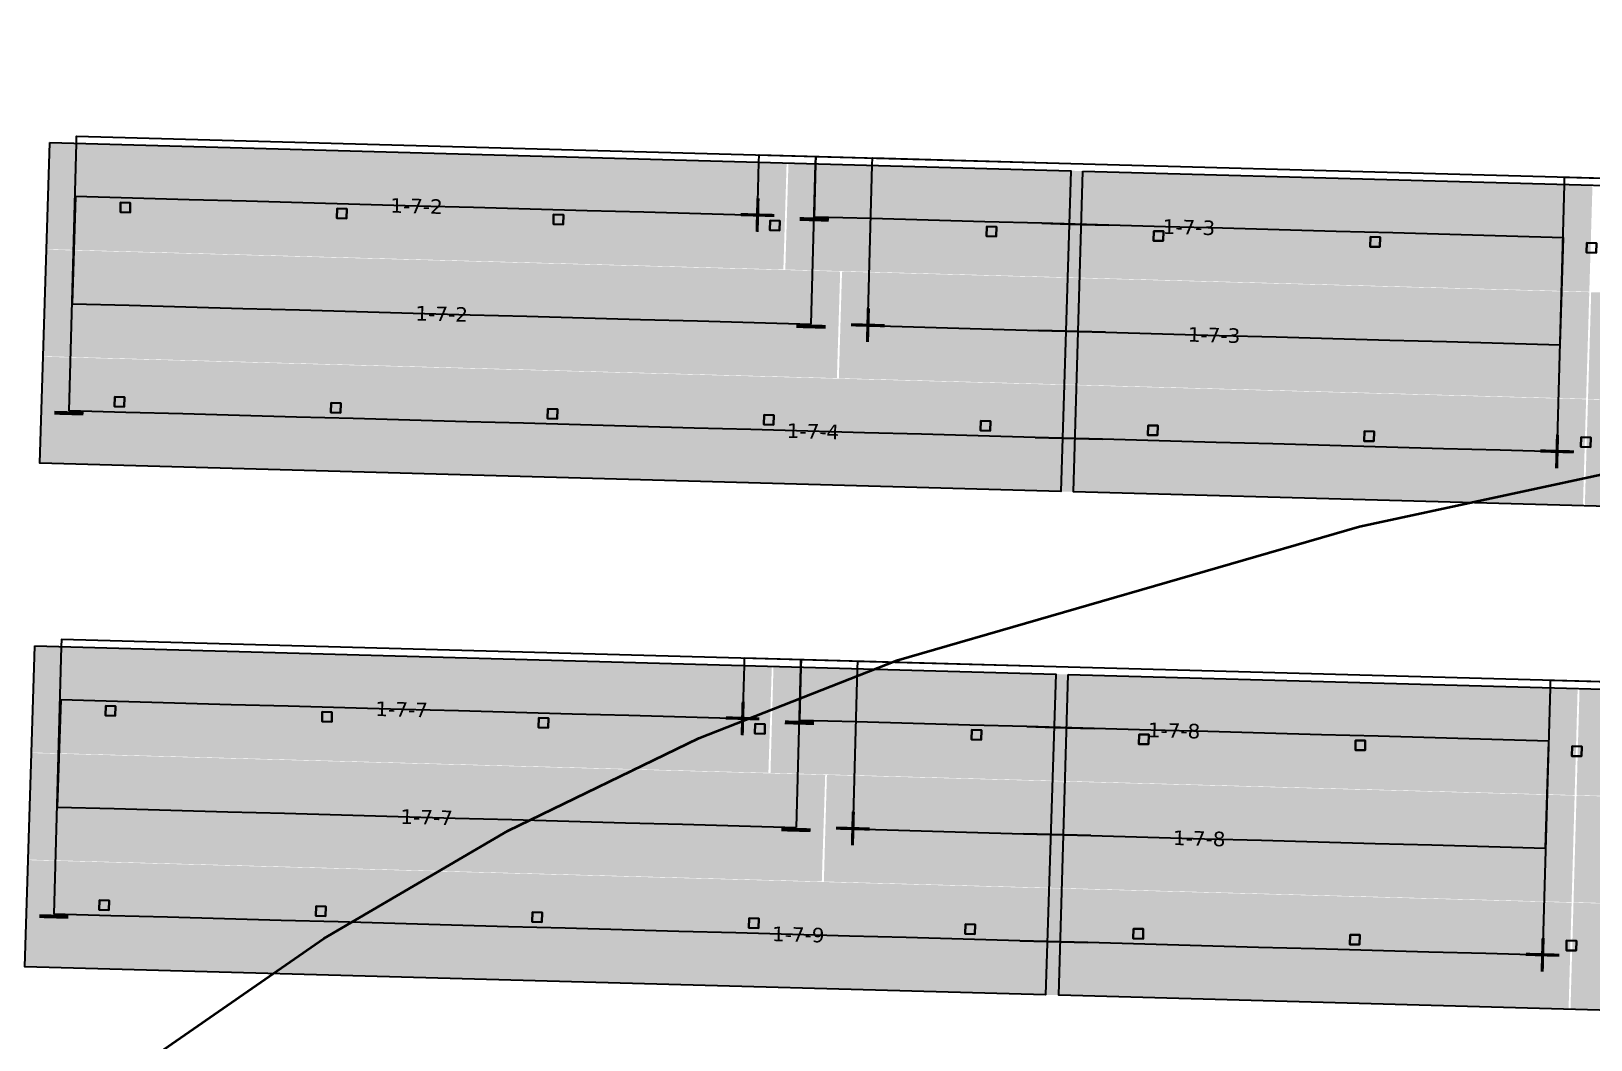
# Model space of a CAD drawing. Header units: metres. Extents: x 1477905 to 1478744, y 4202276 to 4202610.
# Drawn here: x 1478140.75 to 1478172.93, y 4202336.01 to 4202356.82 of the extents above; entities that cross this region are included whole.
import ezdxf

# ---------------------------------------------------------------- set-up
doc = ezdxf.new("R2010")
doc.units = ezdxf.units.M
doc.layers.add('Nouveau Terrain - CN - Courbes', color=22, linetype='Continuous', lineweight=0)
for name, color, linetype in [('PVcase DC Extensions', 170, 'Continuous'), ('PVcase Device Coloring', 7, 'Continuous'), ('PVcase Polarity Symbols', 7, 'Continuous'), ('PVcase Poles', 7, 'Continuous'), ('PVcase PV Modules (full frames)', 142, 'Continuous'), ('PVcase PV Modules (optimised)', 142, 'Continuous'), ('PVcase String Cables', 150, 'Continuous'), ('PVcase Stringing Numbers', 7, 'Continuous'), ('PVcase Strings', 92, 'Continuous')]:
    doc.layers.add(name, color=color, linetype=linetype)
doc.styles.get("Standard").update_dxf_attribs({"font": 'verdana.ttf'})
doc.styles.add('UBS-Style de texte', font='verdana.ttf')

# ---------------------------------------------------------------- blocks, each defined once
blk = doc.blocks.new('3P18@15DEG F FX ID1 PVBlock')
at = {"layer": 'PVcase PV Modules (optimised)', "color": 0}
blk.add_polyline3d([(0, 0, 1.773945735132677), (21.06698842950539, -0.5810537936249766, 1.773945735132684), (20.88445742833417, -7.198992669318528, 7.019385073192552e-15), (-0.1825310011712116, -6.617938875693552, 0)], close=True, dxfattribs=at)

msp = doc.modelspace()

# ---------------------------------------------------------------- hatches: boundary and pattern name
at = {"layer": 'PVcase Device Coloring', "true_color": 0xb3ff80, "transparency": 33554582}
for points in [[(1478141.134636107, 4202354.523871701), (1478141.067259366, 4202352.324514221), (1478156.270491744, 4202351.905190126), (1478156.337868485, 4202354.104547606)], [(1478156.375845016, 4202354.103500166), (1478156.310443613, 4202351.904088204), (1478172.89842386, 4202351.446571038), (1478172.963825262, 4202353.645983)], [(1478141.066963595, 4202352.314859447), (1478140.999586853, 4202350.115501967), (1478157.375297311, 4202349.663839465), (1478157.442674052, 4202351.863196945)], [(1478157.480650582, 4202351.862149506), (1478157.41524918, 4202349.662737544), (1478172.832735357, 4202349.237504062), (1478172.898136759, 4202351.436916024)], [(1478172.937120675, 4202351.435840799), (1478172.871719273, 4202349.236428837), (1478183.385381536, 4202348.946448931), (1478183.450782938, 4202351.145860893)], [(1478140.998284966, 4202350.105874942), (1478140.932883563, 4202347.90646298), (1478172.767046854, 4202347.028437086), (1478172.832448256, 4202349.227849049)], [(1478172.871432172, 4202349.226773824), (1478172.80603077, 4202347.027361861), (1478183.319693033, 4202346.737381955), (1478183.385094435, 4202348.936793917)], [(1478140.830185193, 4202344.139617213), (1478140.759686734, 4202341.940345834), (1478155.961788755, 4202341.521052916), (1478156.032287215, 4202343.720324295)], [(1478156.067029706, 4202343.719366054), (1478156.004851734, 4202341.519865184), (1478172.59593567, 4202341.062262414), (1478172.658113642, 4202343.261763284)], [(1478172.697098688, 4202343.260688027), (1478172.634920717, 4202341.061187157), (1478183.148887751, 4202340.771198845), (1478183.211065723, 4202342.970699715)], [(1478140.759377259, 4202341.930691437), (1478140.688878799, 4202339.731420058), (1478157.063371726, 4202339.279791137), (1478157.133870185, 4202341.479062516)], [(1478157.168612676, 4202341.478104276), (1478157.106434704, 4202339.278603406), (1478172.533484749, 4202338.853106142), (1478172.595662721, 4202341.052607012)], [(1478172.634647767, 4202341.051531755), (1478172.572469795, 4202338.852030885), (1478183.08643683, 4202338.562042573), (1478183.148614802, 4202340.761543443)], [(1478140.684332066, 4202339.72188253), (1478140.622154094, 4202337.522381661), (1478172.471033827, 4202336.643949869), (1478172.533211799, 4202338.843450739)], [(1478172.572196845, 4202338.842375482), (1478172.510018873, 4202336.642874612), (1478183.023985908, 4202336.352886301), (1478183.08616388, 4202338.55238717)]]:
    msp.add_hatch(color=71, dxfattribs=at).paths.add_polyline_path(points, flags=0)

# ---------------------------------------------------------------- linework, layer by layer
at = {"layer": 'Nouveau Terrain - CN - Courbes', "linetype": 'Continuous', "lineweight": 35}
msp.add_polyline3d([(1478108.201662792, 4202310.286563788, 79), (1478129.648820191, 4202326.529082592, 79), (1478131.325178437, 4202327.386794096, 79), (1478146.788935921, 4202338.104896107, 79), (1478150.584058713, 4202340.325232695, 79), (1478154.523617674, 4202342.235574438, 79), (1478158.607612805, 4202343.835921335, 79), (1478168.154587835, 4202346.603702808, 79), (1478173.782166189, 4202347.811481615, 79), (1478177.965599721, 4202348.287399109, 79), (1478180.922794931, 4202349.103019699, 79), (1478183.651854246, 4202350.490134071, 79), (1478185.66780204, 4202352.018921008, 79), (1478189.245597964, 4202354.888711737, 79), (1478191.782635741, 4202356.570647975, 79), (1478193.89331294, 4202358.324786164, 79)], dxfattribs=at)
at = {"layer": 'PVcase DC Extensions'}
for points in [[(1478161.599822793, 4202352.858808442, 81.56969146570304), (1478162.166570509, 4202352.843176833, 81.56323550852225), (1478162.417462298, 4202352.836256925, 81.56055585338324), (1478162.984228461, 4202352.820624809, 81.55600027332987)], [(1478162.918539958, 4202350.611557833, 80.96384141199687), (1478162.351773795, 4202350.62718995, 80.96839699242463), (1478162.098897996, 4202350.63416458, 80.97109592137906), (1478161.532150281, 4202350.649796188, 80.97755187818537)], [(1478161.464477768, 4202348.440783933, 80.38541229041914), (1478162.031225484, 4202348.425152324, 80.37895633348516), (1478162.286085292, 4202348.418122973, 80.37623813096855), (1478162.852851455, 4202348.402490857, 80.37168255091332)], [(1478161.292286934, 4202342.47463904, 81.20976468178698), (1478161.858992512, 4202342.459008592, 81.20030547101148), (1478162.113057622, 4202342.452001161, 81.1954450964591), (1478162.679840214, 4202342.436368591, 81.19399062251756)], [(1478162.617389292, 4202340.227212319, 80.60181459575463), (1478162.0506067, 4202340.242844889, 80.60326906977944), (1478161.788184577, 4202340.250082818, 80.60820990929889), (1478161.221478999, 4202340.265713264, 80.6176691196564)], [(1478161.150671064, 4202338.056787489, 80.02557355756771), (1478161.717376643, 4202338.041157041, 80.01611434683511), (1478161.988155778, 4202338.033688615, 80.01109304260015), (1478162.554938371, 4202338.018056046, 80.00963856870074)]]:
    msp.add_polyline3d(points, dxfattribs=at)
at = {"layer": 'PVcase Poles'}
for points in [[(1478142.591520944, 4202353.087158117, 78.46242696304031), (1478142.597035096, 4202353.287082089, 78.46242696304031), (1478142.597035096, 4202353.287082089, 81.76045260686531), (1478142.591520944, 4202353.087158117, 81.70685929400894), (1478142.591520944, 4202353.087158117, 78.46242696304031), (1478142.791444915, 4202353.081643965, 78.46242696304031), (1478142.791444915, 4202353.081643965, 81.70458191286743), (1478142.591520944, 4202353.087158117, 81.70685929400894), (1478142.791444915, 4202353.081643965, 81.70458191286743), (1478142.796959067, 4202353.281567937, 81.7581752257238), (1478142.796959067, 4202353.281567937, 78.46242696304031), (1478142.791444915, 4202353.081643965, 78.46242696304031), (1478142.796959067, 4202353.281567937, 78.46242696304031), (1478142.597035096, 4202353.287082089, 78.46242696304031), (1478142.796959067, 4202353.281567937, 78.46242696304031), (1478142.796959067, 4202353.281567937, 81.7581752257238), (1478142.597035096, 4202353.287082089, 81.76045260686531)], [(1478147.058532482, 4202352.963952373, 78.42974828016388), (1478147.064046635, 4202353.163876344, 78.42974828016388), (1478147.064046635, 4202353.163876344, 81.70956782465494), (1478147.058532482, 4202352.963952373, 81.65597451179856), (1478147.058532482, 4202352.963952373, 78.42974828016388), (1478147.258456453, 4202352.95843822, 78.42974828016388), (1478147.258456453, 4202352.95843822, 81.65369713065706), (1478147.058532482, 4202352.963952373, 81.65597451179856), (1478147.258456453, 4202352.95843822, 81.65369713065706), (1478147.263970606, 4202353.158362192, 81.70729044351343), (1478147.263970606, 4202353.158362192, 78.42974828016388), (1478147.258456453, 4202352.95843822, 78.42974828016388), (1478147.263970606, 4202353.158362192, 78.42974828016388), (1478147.064046635, 4202353.163876344, 78.42974828016388), (1478147.263970606, 4202353.158362192, 78.42974828016388), (1478147.263970606, 4202353.158362192, 81.70729044351343), (1478147.064046635, 4202353.163876344, 81.70956782465494)], [(1478151.525544021, 4202352.840746627, 78.37384317964047), (1478151.531058173, 4202353.040670599, 78.37384317964047), (1478151.531058173, 4202353.040670599, 81.65868304219481), (1478151.525544021, 4202352.840746627, 81.60508972933843), (1478151.525544021, 4202352.840746627, 78.37384317964047), (1478151.725467992, 4202352.835232475, 78.37384317964047), (1478151.725467992, 4202352.835232475, 81.60281234819692), (1478151.525544021, 4202352.840746627, 81.60508972933843), (1478151.725467992, 4202352.835232475, 81.60281234819692), (1478151.730982144, 4202353.035156447, 81.6564056610533), (1478151.730982144, 4202353.035156447, 78.37384317964047), (1478151.725467992, 4202352.835232475, 78.37384317964047), (1478151.730982144, 4202353.035156447, 78.37384317964047), (1478151.531058173, 4202353.040670599, 78.37384317964047), (1478151.730982144, 4202353.035156447, 78.37384317964047), (1478151.730982144, 4202353.035156447, 81.6564056610533), (1478151.531058173, 4202353.040670599, 81.65868304219481)], [(1478155.992555559, 4202352.717540883, 78.32832742962896), (1478155.998069711, 4202352.917464855, 78.32832742962896), (1478155.998069711, 4202352.917464855, 81.6077982602342), (1478155.992555559, 4202352.717540883, 81.55420494737783), (1478155.992555559, 4202352.717540883, 78.32832742962896), (1478156.19247953, 4202352.712026731, 78.32832742962896), (1478156.19247953, 4202352.712026731, 81.55192756623632), (1478155.992555559, 4202352.717540883, 81.55420494737783), (1478156.19247953, 4202352.712026731, 81.55192756623632), (1478156.197993682, 4202352.911950703, 81.6055208790927), (1478156.197993682, 4202352.911950703, 78.32832742962896), (1478156.19247953, 4202352.712026731, 78.32832742962896), (1478156.197993682, 4202352.911950703, 78.32832742962896), (1478155.998069711, 4202352.917464855, 78.32832742962896), (1478156.197993682, 4202352.911950703, 78.32832742962896), (1478156.197993682, 4202352.911950703, 81.6055208790927), (1478155.998069711, 4202352.917464855, 81.6077982602342)], [(1478160.459567097, 4202352.594335138, 78.28884342340366), (1478160.46508125, 4202352.79425911, 78.28884342340366), (1478160.46508125, 4202352.79425911, 81.55691347777406), (1478160.459567097, 4202352.594335138, 81.50332016491768), (1478160.459567097, 4202352.594335138, 78.28884342340366), (1478160.659491068, 4202352.588820986, 78.28884342340366), (1478160.659491068, 4202352.588820986, 81.50104278377619), (1478160.459567097, 4202352.594335138, 81.50332016491768), (1478160.659491068, 4202352.588820986, 81.50104278377619), (1478160.665005221, 4202352.788744957, 81.55463609663256), (1478160.665005221, 4202352.788744957, 78.28884342340366), (1478160.659491068, 4202352.588820986, 78.28884342340366), (1478160.665005221, 4202352.788744957, 78.28884342340366), (1478160.46508125, 4202352.79425911, 78.28884342340366), (1478160.665005221, 4202352.788744957, 78.28884342340366), (1478160.665005221, 4202352.788744957, 81.55463609663256), (1478160.46508125, 4202352.79425911, 81.55691347777406)], [(1478163.908263345, 4202352.499215797, 78.25836032681201), (1478163.913777497, 4202352.699139768, 78.25836032681201), (1478163.913777497, 4202352.699139768, 81.52283429640566), (1478163.908263345, 4202352.499215797, 81.46924272791097), (1478163.908263345, 4202352.499215797, 78.25836032681201), (1478164.108187316, 4202352.493701644, 78.25836032681201), (1478164.108187316, 4202352.493701644, 81.46763576938399), (1478163.908263345, 4202352.499215797, 81.46924272791097), (1478164.108187316, 4202352.493701644, 81.46763576938399), (1478164.113701468, 4202352.693625616, 81.5212273378787), (1478164.113701468, 4202352.693625616, 78.25836032681201), (1478164.108187316, 4202352.493701644, 78.25836032681201), (1478164.113701468, 4202352.693625616, 78.25836032681201), (1478163.913777497, 4202352.699139768, 78.25836032681201), (1478164.113701468, 4202352.693625616, 78.25836032681201), (1478164.113701468, 4202352.693625616, 81.5212273378787), (1478163.913777497, 4202352.699139768, 81.52283429640566)], [(1478168.375420281, 4202352.376006042, 78.21267381215517), (1478168.380934434, 4202352.575930013, 78.21267381215517), (1478168.380934434, 4202352.575930013, 81.48692796772526), (1478168.375420281, 4202352.376006042, 81.43333639923057), (1478168.375420281, 4202352.376006042, 78.21267381215517), (1478168.575344252, 4202352.370491889, 78.21267381215517), (1478168.575344252, 4202352.370491889, 81.43172944070359), (1478168.375420281, 4202352.376006042, 81.43333639923057), (1478168.575344252, 4202352.370491889, 81.43172944070359), (1478168.580858404, 4202352.570415861, 81.4853210091983), (1478168.580858404, 4202352.570415861, 78.21267381215517), (1478168.575344252, 4202352.370491889, 78.21267381215517), (1478168.580858404, 4202352.570415861, 78.21267381215517), (1478168.380934434, 4202352.575930013, 78.21267381215517), (1478168.580858404, 4202352.570415861, 78.21267381215517), (1478168.580858404, 4202352.570415861, 81.4853210091983), (1478168.380934434, 4202352.575930013, 81.48692796772526)], [(1478172.842577217, 4202352.252796287, 78.15061161121805), (1478172.84809137, 4202352.452720258, 78.15061161121805), (1478172.84809137, 4202352.452720258, 81.45102163904487), (1478172.842577217, 4202352.252796287, 81.39743007055017), (1478172.842577217, 4202352.252796287, 78.15061161121805), (1478173.042501188, 4202352.247282134, 78.15061161121805), (1478173.042501188, 4202352.247282134, 81.3958231120232), (1478172.842577217, 4202352.252796287, 81.39743007055017), (1478173.042501188, 4202352.247282134, 81.3958231120232), (1478173.04801534, 4202352.447206106, 81.4494146805179), (1478173.04801534, 4202352.447206106, 78.15061161121805), (1478173.042501188, 4202352.247282134, 78.15061161121805), (1478173.04801534, 4202352.447206106, 78.15061161121805), (1478172.84809137, 4202352.452720258, 78.15061161121805), (1478173.04801534, 4202352.447206106, 78.15061161121805), (1478173.04801534, 4202352.447206106, 81.4494146805179), (1478172.84809137, 4202352.452720258, 81.45102163904487)], [(1478142.468702055, 4202349.078020271, 78.34944259176815), (1478142.474216208, 4202349.277944243, 78.34944259176815), (1478142.474216208, 4202349.277944243, 80.68577806581814), (1478142.468702055, 4202349.078020271, 80.63218475296176), (1478142.468702055, 4202349.078020271, 78.34944259176815), (1478142.668626026, 4202349.072506119, 78.34944259176815), (1478142.668626026, 4202349.072506119, 80.62990737182027), (1478142.468702055, 4202349.078020271, 80.63218475296176), (1478142.668626026, 4202349.072506119, 80.62990737182027), (1478142.674140178, 4202349.27243009, 80.68350068467663), (1478142.674140178, 4202349.27243009, 78.34944259176815), (1478142.668626026, 4202349.072506119, 78.34944259176815), (1478142.674140178, 4202349.27243009, 78.34944259176815), (1478142.474216208, 4202349.277944243, 78.34944259176815), (1478142.674140178, 4202349.27243009, 78.34944259176815), (1478142.674140178, 4202349.27243009, 80.68350068467663), (1478142.474216208, 4202349.277944243, 80.68577806581814)], [(1478146.935713593, 4202348.954814526, 78.31676390889325), (1478146.941227746, 4202349.154738498, 78.31676390889325), (1478146.941227746, 4202349.154738498, 80.6348932836087), (1478146.935713593, 4202348.954814526, 80.58129997075233), (1478146.935713593, 4202348.954814526, 78.31676390889325), (1478147.135637564, 4202348.949300374, 78.31676390889325), (1478147.135637564, 4202348.949300374, 80.57902258961082), (1478146.935713593, 4202348.954814526, 80.58129997075233), (1478147.135637564, 4202348.949300374, 80.57902258961082), (1478147.141151716, 4202349.149224346, 80.6326159024672), (1478147.141151716, 4202349.149224346, 78.31676390889325), (1478147.135637564, 4202348.949300374, 78.31676390889325), (1478147.141151716, 4202349.149224346, 78.31676390889325), (1478146.941227746, 4202349.154738498, 78.31676390889325), (1478147.141151716, 4202349.149224346, 78.31676390889325), (1478147.141151716, 4202349.149224346, 80.6326159024672), (1478146.941227746, 4202349.154738498, 80.6348932836087)], [(1478151.402725132, 4202348.831608781, 78.25011672356479), (1478151.408239284, 4202349.031532752, 78.25011672356479), (1478151.408239284, 4202349.031532752, 80.58400850114857), (1478151.402725132, 4202348.831608781, 80.5304151882922), (1478151.402725132, 4202348.831608781, 78.25011672356479), (1478151.602649102, 4202348.826094628, 78.25011672356479), (1478151.602649102, 4202348.826094628, 80.52813780715069), (1478151.402725132, 4202348.831608781, 80.5304151882922), (1478151.602649102, 4202348.826094628, 80.52813780715069), (1478151.608163255, 4202349.0260186, 80.58173112000706), (1478151.608163255, 4202349.0260186, 78.25011672356479), (1478151.602649102, 4202348.826094628, 78.25011672356479), (1478151.608163255, 4202349.0260186, 78.25011672356479), (1478151.408239284, 4202349.031532752, 78.25011672356479), (1478151.608163255, 4202349.0260186, 78.25011672356479), (1478151.608163255, 4202349.0260186, 80.58173112000706), (1478151.408239284, 4202349.031532752, 80.58400850114857)], [(1478155.86973667, 4202348.708403037, 78.19254309524322), (1478155.875250822, 4202348.908327009, 78.19254309524322), (1478155.875250822, 4202348.908327009, 80.5331237191889), (1478155.86973667, 4202348.708403037, 80.47953040633251), (1478155.86973667, 4202348.708403037, 78.19254309524322), (1478156.069660641, 4202348.702888885, 78.19254309524322), (1478156.069660641, 4202348.702888885, 80.477253025191), (1478155.86973667, 4202348.708403037, 80.47953040633251), (1478156.069660641, 4202348.702888885, 80.477253025191), (1478156.075174793, 4202348.902812856, 80.53084633804738), (1478156.075174793, 4202348.902812856, 78.19254309524322), (1478156.069660641, 4202348.702888885, 78.19254309524322), (1478156.075174793, 4202348.902812856, 78.19254309524322), (1478155.875250822, 4202348.908327009, 78.19254309524322), (1478156.075174793, 4202348.902812856, 78.19254309524322), (1478156.075174793, 4202348.902812856, 80.53084633804738), (1478155.875250822, 4202348.908327009, 80.5331237191889)], [(1478160.336748208, 4202348.585197291, 78.14491664923075), (1478160.342262361, 4202348.785121263, 78.14491664923075), (1478160.342262361, 4202348.785121263, 80.48223893672782), (1478160.336748208, 4202348.585197291, 80.42864562387145), (1478160.336748208, 4202348.585197291, 78.14491664923075), (1478160.536672179, 4202348.579683139, 78.14491664923075), (1478160.536672179, 4202348.579683139, 80.42636824272994), (1478160.336748208, 4202348.585197291, 80.42864562387145), (1478160.536672179, 4202348.579683139, 80.42636824272994), (1478160.542186331, 4202348.779607111, 80.47996155558631), (1478160.542186331, 4202348.779607111, 78.14491664923075), (1478160.536672179, 4202348.579683139, 78.14491664923075), (1478160.542186331, 4202348.779607111, 78.14491664923075), (1478160.342262361, 4202348.785121263, 78.14491664923075), (1478160.542186331, 4202348.779607111, 78.14491664923075), (1478160.542186331, 4202348.779607111, 80.47996155558631), (1478160.342262361, 4202348.785121263, 80.48223893672782)], [(1478163.789045236, 4202348.489978637, 78.11147125342968), (1478163.794559389, 4202348.689902608, 78.11147125342968), (1478163.794559389, 4202348.689902608, 80.44812477562627), (1478163.789045236, 4202348.489978637, 80.39453320713156), (1478163.789045236, 4202348.489978637, 78.11147125342968), (1478163.988969207, 4202348.484464484, 78.11147125342968), (1478163.988969207, 4202348.484464484, 80.3929262486046), (1478163.789045236, 4202348.489978637, 80.39453320713156), (1478163.988969207, 4202348.484464484, 80.3929262486046), (1478163.994483359, 4202348.684388456, 80.44651781709929), (1478163.994483359, 4202348.684388456, 78.11147125342968), (1478163.988969207, 4202348.484464484, 78.11147125342968), (1478163.994483359, 4202348.684388456, 78.11147125342968), (1478163.794559389, 4202348.689902608, 78.11147125342968), (1478163.994483359, 4202348.684388456, 78.11147125342968), (1478163.994483359, 4202348.684388456, 80.44651781709929), (1478163.794559389, 4202348.689902608, 80.44812477562627)], [(1478168.256202172, 4202348.366768882, 78.06660342534403), (1478168.261716325, 4202348.566692853, 78.06660342534403), (1478168.261716325, 4202348.566692853, 80.41221844694601), (1478168.256202172, 4202348.366768882, 80.35862687845132), (1478168.256202172, 4202348.366768882, 78.06660342534403), (1478168.456126143, 4202348.361254729, 78.06660342534403), (1478168.456126143, 4202348.361254729, 80.35701991992434), (1478168.256202172, 4202348.366768882, 80.35862687845132), (1478168.456126143, 4202348.361254729, 80.35701991992434), (1478168.461640295, 4202348.561178701, 80.41061148841905), (1478168.461640295, 4202348.561178701, 78.06660342534403), (1478168.456126143, 4202348.361254729, 78.06660342534403), (1478168.461640295, 4202348.561178701, 78.06660342534403), (1478168.261716325, 4202348.566692853, 78.06660342534403), (1478168.461640295, 4202348.561178701, 78.06660342534403), (1478168.461640295, 4202348.561178701, 80.41061148841905), (1478168.261716325, 4202348.566692853, 80.41221844694601)], [(1478172.723359108, 4202348.243559126, 78.021145446571), (1478172.728873261, 4202348.443483097, 78.021145446571), (1478172.728873261, 4202348.443483097, 80.3763121180161), (1478172.723359108, 4202348.243559126, 80.32272054952139), (1478172.723359108, 4202348.243559126, 78.021145446571), (1478172.923283079, 4202348.238044973, 78.021145446571), (1478172.923283079, 4202348.238044973, 80.32111359099443), (1478172.723359108, 4202348.243559126, 80.32272054952139), (1478172.923283079, 4202348.238044973, 80.32111359099443), (1478172.928797231, 4202348.437968945, 80.37470515948912), (1478172.928797231, 4202348.437968945, 78.021145446571), (1478172.923283079, 4202348.238044973, 78.021145446571), (1478172.928797231, 4202348.437968945, 78.021145446571), (1478172.728873261, 4202348.443483097, 78.021145446571), (1478172.928797231, 4202348.437968945, 78.021145446571), (1478172.928797231, 4202348.437968945, 80.37470515948912), (1478172.728873261, 4202348.443483097, 80.3763121180161)], [(1478142.285112465, 4202342.70295762, 78.16970591661845), (1478142.290626617, 4202342.902881592, 78.16970591661845), (1478142.290626617, 4202342.902881592, 81.50121236577262), (1478142.285112465, 4202342.70295762, 81.44761506797127), (1478142.285112465, 4202342.70295762, 78.16970591661845), (1478142.485036435, 4202342.697443468, 78.16970591661845), (1478142.485036435, 4202342.697443468, 81.44427802143986), (1478142.285112465, 4202342.70295762, 81.44761506797127), (1478142.485036435, 4202342.697443468, 81.44427802143986), (1478142.490550588, 4202342.897367439, 81.49787531924122), (1478142.490550588, 4202342.897367439, 78.16970591661845), (1478142.485036435, 4202342.697443468, 78.16970591661845), (1478142.490550588, 4202342.897367439, 78.16970591661845), (1478142.290626617, 4202342.902881592, 78.16970591661845), (1478142.490550588, 4202342.897367439, 78.16970591661845), (1478142.490550588, 4202342.897367439, 81.49787531924122), (1478142.290626617, 4202342.902881592, 81.50121236577262)], [(1478146.751791882, 4202342.579761036, 78.13702966339935), (1478146.757306034, 4202342.779685007, 78.13702966339935), (1478146.757306034, 4202342.779685007, 81.4266564390134), (1478146.751791882, 4202342.579761036, 81.37305914121204), (1478146.751791882, 4202342.579761036, 78.13702966339935), (1478146.951715852, 4202342.574246883, 78.13702966339935), (1478146.951715852, 4202342.574246883, 81.36972209468064), (1478146.751791882, 4202342.579761036, 81.37305914121204), (1478146.951715852, 4202342.574246883, 81.36972209468064), (1478146.957230005, 4202342.774170855, 81.42331939248199), (1478146.957230005, 4202342.774170855, 78.13702966339935), (1478146.951715852, 4202342.574246883, 78.13702966339935), (1478146.957230005, 4202342.774170855, 78.13702966339935), (1478146.757306034, 4202342.779685007, 78.13702966339935), (1478146.957230005, 4202342.774170855, 78.13702966339935), (1478146.957230005, 4202342.774170855, 81.42331939248199), (1478146.757306034, 4202342.779685007, 81.4266564390134)], [(1478151.218471299, 4202342.456564451, 78.0573318323258), (1478151.223985451, 4202342.656488422, 78.0573318323258), (1478151.223985451, 4202342.656488422, 81.35210051200426), (1478151.218471299, 4202342.456564451, 81.2985032142029), (1478151.218471299, 4202342.456564451, 78.0573318323258), (1478151.418395269, 4202342.451050298, 78.0573318323258), (1478151.418395269, 4202342.451050298, 81.2951661676715), (1478151.218471299, 4202342.456564451, 81.2985032142029), (1478151.418395269, 4202342.451050298, 81.2951661676715), (1478151.423909422, 4202342.65097427, 81.34876346547286), (1478151.423909422, 4202342.65097427, 78.0573318323258), (1478151.418395269, 4202342.451050298, 78.0573318323258), (1478151.423909422, 4202342.65097427, 78.0573318323258), (1478151.223985451, 4202342.656488422, 78.0573318323258), (1478151.423909422, 4202342.65097427, 78.0573318323258), (1478151.423909422, 4202342.65097427, 81.34876346547286), (1478151.223985451, 4202342.656488422, 81.35210051200426)], [(1478155.685150716, 4202342.333367866, 77.98979860992483), (1478155.690664868, 4202342.533291838, 77.98979860992483), (1478155.690664868, 4202342.533291838, 81.27754458524286), (1478155.685150716, 4202342.333367866, 81.2239472874415), (1478155.685150716, 4202342.333367866, 77.98979860992483), (1478155.885074687, 4202342.327853714, 77.98979860992483), (1478155.885074687, 4202342.327853714, 81.2206102409101), (1478155.685150716, 4202342.333367866, 81.2239472874415), (1478155.885074687, 4202342.327853714, 81.2206102409101), (1478155.890588839, 4202342.527777686, 81.27420753871147), (1478155.890588839, 4202342.527777686, 77.98979860992483), (1478155.885074687, 4202342.327853714, 77.98979860992483), (1478155.890588839, 4202342.527777686, 77.98979860992483), (1478155.690664868, 4202342.533291838, 77.98979860992483), (1478155.890588839, 4202342.527777686, 77.98979860992483), (1478155.890588839, 4202342.527777686, 81.27420753871147), (1478155.690664868, 4202342.533291838, 81.27754458524286)], [(1478160.151830133, 4202342.210171282, 77.9335083006071), (1478160.157344285, 4202342.410095254, 77.9335083006071), (1478160.157344285, 4202342.410095254, 81.20298865848363), (1478160.151830133, 4202342.210171282, 81.14939136068227), (1478160.151830133, 4202342.210171282, 77.9335083006071), (1478160.351754104, 4202342.20465713, 77.9335083006071), (1478160.351754104, 4202342.20465713, 81.14605431415087), (1478160.151830133, 4202342.210171282, 81.14939136068227), (1478160.351754104, 4202342.20465713, 81.14605431415087), (1478160.357268256, 4202342.404581102, 81.19965161195223), (1478160.357268256, 4202342.404581102, 77.9335083006071), (1478160.351754104, 4202342.20465713, 77.9335083006071), (1478160.357268256, 4202342.404581102, 77.9335083006071), (1478160.157344285, 4202342.410095254, 77.9335083006071), (1478160.357268256, 4202342.404581102, 77.9335083006071), (1478160.357268256, 4202342.404581102, 81.19965161195223), (1478160.157344285, 4202342.410095254, 81.20298865848363)], [(1478163.604191882, 4202342.114950842, 77.88175067094657), (1478163.609706035, 4202342.314874814, 77.88175067094657), (1478163.609706035, 4202342.314874814, 81.1659252013767), (1478163.604191882, 4202342.114950842, 81.11233518635613), (1478163.604191882, 4202342.114950842, 77.88175067094657), (1478163.804115853, 4202342.10943669, 77.88175067094657), (1478163.804115853, 4202342.10943669, 81.11182214261278), (1478163.604191882, 4202342.114950842, 81.11233518635613), (1478163.804115853, 4202342.10943669, 81.11182214261278), (1478163.809630005, 4202342.309360662, 81.16541215763334), (1478163.809630005, 4202342.309360662, 77.88175067094657), (1478163.804115853, 4202342.10943669, 77.88175067094657), (1478163.809630005, 4202342.309360662, 77.88175067094657), (1478163.609706035, 4202342.314874814, 77.88175067094657), (1478163.809630005, 4202342.309360662, 77.88175067094657), (1478163.809630005, 4202342.309360662, 81.16541215763334), (1478163.609706035, 4202342.314874814, 81.1659252013767)], [(1478168.071478313, 4202341.991737516, 77.85000149500196), (1478168.076992465, 4202342.191661487, 77.85000149500196), (1478168.076992465, 4202342.191661487, 81.15446127727014), (1478168.071478313, 4202341.991737516, 81.10087126224957), (1478168.071478313, 4202341.991737516, 77.85000149500196), (1478168.271402284, 4202341.986223363, 77.85000149500196), (1478168.271402284, 4202341.986223363, 81.10035821850622), (1478168.071478313, 4202341.991737516, 81.10087126224957), (1478168.271402284, 4202341.986223363, 81.10035821850622), (1478168.276916436, 4202342.186147335, 81.15394823352678), (1478168.276916436, 4202342.186147335, 77.85000149500196), (1478168.271402284, 4202341.986223363, 77.85000149500196), (1478168.276916436, 4202342.186147335, 77.85000149500196), (1478168.076992465, 4202342.191661487, 77.85000149500196), (1478168.276916436, 4202342.186147335, 77.85000149500196), (1478168.276916436, 4202342.186147335, 81.15394823352678), (1478168.076992465, 4202342.191661487, 81.15446127727014)], [(1478172.538764744, 4202341.868524189, 77.86019426427886), (1478172.544278896, 4202342.068448161, 77.86019426427886), (1478172.544278896, 4202342.068448161, 81.14299735316358), (1478172.538764744, 4202341.868524189, 81.08940733814302), (1478172.538764744, 4202341.868524189, 77.86019426427886), (1478172.738688715, 4202341.863010037, 77.86019426427886), (1478172.738688715, 4202341.863010037, 81.08889429439967), (1478172.538764744, 4202341.868524189, 81.08940733814302), (1478172.738688715, 4202341.863010037, 81.08889429439967), (1478172.744202867, 4202342.062934008, 81.14248430942023), (1478172.744202867, 4202342.062934008, 77.86019426427886), (1478172.738688715, 4202341.863010037, 77.86019426427886), (1478172.744202867, 4202342.062934008, 77.86019426427886), (1478172.544278896, 4202342.068448161, 77.86019426427886), (1478172.744202867, 4202342.062934008, 77.86019426427886), (1478172.744202867, 4202342.062934008, 81.14248430942023), (1478172.544278896, 4202342.068448161, 81.14299735316358)], [(1478142.156603096, 4202338.693976725, 78.07554178061565), (1478142.162117248, 4202338.893900696, 78.07554178061565), (1478142.162117248, 4202338.893900696, 80.42661772667628), (1478142.156603096, 4202338.693976725, 80.37302042887492), (1478142.156603096, 4202338.693976725, 78.07554178061565), (1478142.356527067, 4202338.688462572, 78.07554178061565), (1478142.356527067, 4202338.688462572, 80.36968338234352), (1478142.156603096, 4202338.693976725, 80.37302042887492), (1478142.356527067, 4202338.688462572, 80.36968338234352), (1478142.362041219, 4202338.888386544, 80.42328068014488), (1478142.362041219, 4202338.888386544, 78.07554178061565), (1478142.356527067, 4202338.688462572, 78.07554178061565), (1478142.362041219, 4202338.888386544, 78.07554178061565), (1478142.162117248, 4202338.893900696, 78.07554178061565), (1478142.362041219, 4202338.888386544, 78.07554178061565), (1478142.362041219, 4202338.888386544, 80.42328068014488), (1478142.162117248, 4202338.893900696, 80.42661772667628)], [(1478146.623282513, 4202338.57078014, 78.01963673038766), (1478146.628796665, 4202338.770704112, 78.01963673038766), (1478146.628796665, 4202338.770704112, 80.35206179991923), (1478146.623282513, 4202338.57078014, 80.29846450211787), (1478146.623282513, 4202338.57078014, 78.01963673038766), (1478146.823206483, 4202338.565265988, 78.01963673038766), (1478146.823206483, 4202338.565265988, 80.29512745558647), (1478146.623282513, 4202338.57078014, 80.29846450211787), (1478146.823206483, 4202338.565265988, 80.29512745558647), (1478146.828720636, 4202338.76518996, 80.34872475338781), (1478146.828720636, 4202338.76518996, 78.01963673038766), (1478146.823206483, 4202338.565265988, 78.01963673038766), (1478146.828720636, 4202338.76518996, 78.01963673038766), (1478146.628796665, 4202338.770704112, 78.01963673038766), (1478146.828720636, 4202338.76518996, 78.01963673038766), (1478146.828720636, 4202338.76518996, 80.34872475338781), (1478146.628796665, 4202338.770704112, 80.35206179991923)], [(1478151.08996193, 4202338.447583555, 77.93112449096233), (1478151.095476082, 4202338.647507527, 77.93112449096233), (1478151.095476082, 4202338.647507527, 80.27750587291008), (1478151.08996193, 4202338.447583555, 80.22390857510872), (1478151.08996193, 4202338.447583555, 77.93112449096233), (1478151.2898859, 4202338.442069403, 77.93112449096233), (1478151.2898859, 4202338.442069403, 80.22057152857732), (1478151.08996193, 4202338.447583555, 80.22390857510872), (1478151.2898859, 4202338.442069403, 80.22057152857732), (1478151.295400053, 4202338.641993375, 80.27416882637868), (1478151.295400053, 4202338.641993375, 77.93112449096233), (1478151.2898859, 4202338.442069403, 77.93112449096233), (1478151.295400053, 4202338.641993375, 77.93112449096233), (1478151.095476082, 4202338.647507527, 77.93112449096233), (1478151.295400053, 4202338.641993375, 77.93112449096233), (1478151.295400053, 4202338.641993375, 80.27416882637868), (1478151.095476082, 4202338.647507527, 80.27750587291008)], [(1478155.556641347, 4202338.324386971, 77.85537042571322), (1478155.562155499, 4202338.524310943, 77.85537042571322), (1478155.562155499, 4202338.524310943, 80.20294994614869), (1478155.556641347, 4202338.324386971, 80.14935264834733), (1478155.556641347, 4202338.324386971, 77.85537042571322), (1478155.756565318, 4202338.318872819, 77.85537042571322), (1478155.756565318, 4202338.318872819, 80.14601560181593), (1478155.556641347, 4202338.324386971, 80.14935264834733), (1478155.756565318, 4202338.318872819, 80.14601560181593), (1478155.76207947, 4202338.51879679, 80.19961289961729), (1478155.76207947, 4202338.51879679, 77.85537042571322), (1478155.756565318, 4202338.318872819, 77.85537042571322), (1478155.76207947, 4202338.51879679, 77.85537042571322), (1478155.562155499, 4202338.524310943, 77.85537042571322), (1478155.76207947, 4202338.51879679, 77.85537042571322), (1478155.76207947, 4202338.51879679, 80.19961289961729), (1478155.562155499, 4202338.524310943, 80.20294994614869)], [(1478160.023320764, 4202338.201190386, 77.7980502728025), (1478160.028834917, 4202338.401114358, 77.7980502728025), (1478160.028834917, 4202338.401114358, 80.12839401913739), (1478160.023320764, 4202338.201190386, 80.07479672133603), (1478160.023320764, 4202338.201190386, 77.7980502728025), (1478160.223244735, 4202338.195676234, 77.7980502728025), (1478160.223244735, 4202338.195676234, 80.07145967480463), (1478160.023320764, 4202338.201190386, 80.07479672133603), (1478160.223244735, 4202338.195676234, 80.07145967480463), (1478160.228758887, 4202338.395600205, 80.12505697260599), (1478160.228758887, 4202338.395600205, 77.7980502728025), (1478160.223244735, 4202338.195676234, 77.7980502728025), (1478160.228758887, 4202338.395600205, 77.7980502728025), (1478160.028834917, 4202338.401114358, 77.7980502728025), (1478160.228758887, 4202338.395600205, 77.7980502728025), (1478160.228758887, 4202338.395600205, 80.12505697260599), (1478160.028834917, 4202338.401114358, 80.12839401913739)], [(1478163.490849662, 4202338.105551617, 77.73421649790093), (1478163.496363815, 4202338.305475589, 77.73421649790093), (1478163.496363815, 4202338.305475589, 80.09118452652962), (1478163.490849662, 4202338.105551617, 80.03759451150906), (1478163.490849662, 4202338.105551617, 77.73421649790093), (1478163.690773633, 4202338.100037465, 77.73421649790093), (1478163.690773633, 4202338.100037465, 80.0370814677657), (1478163.490849662, 4202338.105551617, 80.03759451150906), (1478163.690773633, 4202338.100037465, 80.0370814677657), (1478163.696287785, 4202338.299961437, 80.09067148278626), (1478163.696287785, 4202338.299961437, 77.73421649790093), (1478163.690773633, 4202338.100037465, 77.73421649790093), (1478163.696287785, 4202338.299961437, 77.73421649790093), (1478163.496363815, 4202338.305475589, 77.73421649790093), (1478163.696287785, 4202338.299961437, 77.73421649790093), (1478163.696287785, 4202338.299961437, 80.09067148278626), (1478163.496363815, 4202338.305475589, 80.09118452652962)], [(1478167.958136093, 4202337.982338292, 77.68396756638214), (1478167.963650245, 4202338.182262263, 77.68396756638214), (1478167.963650245, 4202338.182262263, 80.07972060267146), (1478167.958136093, 4202337.982338292, 80.0261305876509), (1478167.958136093, 4202337.982338292, 77.68396756638214), (1478168.158060064, 4202337.976824139, 77.68396756638214), (1478168.158060064, 4202337.976824139, 80.02561754390754), (1478167.958136093, 4202337.982338292, 80.0261305876509), (1478168.158060064, 4202337.976824139, 80.02561754390754), (1478168.163574216, 4202338.176748111, 80.0792075589281), (1478168.163574216, 4202338.176748111, 77.68396756638214), (1478168.158060064, 4202337.976824139, 77.68396756638214), (1478168.163574216, 4202338.176748111, 77.68396756638214), (1478167.963650245, 4202338.182262263, 77.68396756638214), (1478168.163574216, 4202338.176748111, 77.68396756638214), (1478168.163574216, 4202338.176748111, 80.0792075589281), (1478167.963650245, 4202338.182262263, 80.07972060267146)], [(1478172.425422524, 4202337.859124964, 77.72265365325018), (1478172.430936676, 4202338.059048936, 77.72265365325018), (1478172.430936676, 4202338.059048936, 80.06825667831538), (1478172.425422524, 4202337.859124964, 80.01466666329482), (1478172.425422524, 4202337.859124964, 77.72265365325018), (1478172.625346494, 4202337.853610812, 77.72265365325018), (1478172.625346494, 4202337.853610812, 80.01415361955146), (1478172.425422524, 4202337.859124964, 80.01466666329482), (1478172.625346494, 4202337.853610812, 80.01415361955146), (1478172.630860647, 4202338.053534783, 80.06774363457203), (1478172.630860647, 4202338.053534783, 77.72265365325018), (1478172.625346494, 4202337.853610812, 77.72265365325018), (1478172.630860647, 4202338.053534783, 77.72265365325018), (1478172.430936676, 4202338.059048936, 77.72265365325018), (1478172.630860647, 4202338.053534783, 77.72265365325018), (1478172.630860647, 4202338.053534783, 80.06774363457203), (1478172.430936676, 4202338.059048936, 80.06825667831538)]]:
    msp.add_polyline3d(points, dxfattribs=at)
at = {"layer": 'PVcase String Cables'}
for points in [[(1478141.532350427, 4202348.990536843, 80.61246385515372), (1478141.684548366, 4202354.508704437, 82.09171058969808), (1478141.688683979, 4202354.658647388, 82.09171580076685), (1478162.204851956, 4202354.092785918, 81.85801129136726), (1478162.454621417, 4202354.085896965, 81.85534123070495), (1478183.520929859, 4202353.504861936, 81.68601344431885), (1478183.799613757, 4202353.497175487, 81.68223090354986), (1478193.601244069, 4202353.226834313, 81.4477741297537)], [(1478155.737432399, 4202353.020500475, 81.63647133768383), (1478155.767765461, 4202354.120271759, 81.93128534138701), (1478155.771901075, 4202354.270214717, 81.93129055245807), (1478162.204851956, 4202354.092785918, 81.85801129136726), (1478162.454621417, 4202354.085896965, 81.85534123070495), (1478183.520929859, 4202353.504861936, 81.68601344431885), (1478183.799613757, 4202353.497175487, 81.68223090354986), (1478193.601244069, 4202353.226834313, 81.4477741297537)], [(1478156.842237965, 4202350.779149814, 81.03097577564515), (1478156.933503466, 4202354.088119253, 81.9180061447682), (1478156.937639079, 4202354.23806221, 81.91801135583924), (1478162.204851956, 4202354.092785918, 81.85801129136726), (1478162.454621417, 4202354.085896965, 81.85534123070495), (1478183.520929859, 4202353.504861936, 81.68601344431885), (1478183.799613757, 4202353.497175487, 81.68223090354986), (1478193.601244069, 4202353.226834313, 81.4477741297537)], [(1478156.909910478, 4202352.988162068, 81.6231153630381), (1478156.94024354, 4202354.087933353, 81.91792936699103), (1478156.944379154, 4202354.237876311, 81.91793457806207), (1478162.204851956, 4202354.092785918, 81.85801129136726), (1478162.454621417, 4202354.085896965, 81.85534123070495), (1478183.520929859, 4202353.504861936, 81.68601344431885), (1478183.799613757, 4202353.497175487, 81.68223090354986), (1478193.601244069, 4202353.226834313, 81.4477741297537)], [(1478158.014716044, 4202350.746811408, 81.01761980149863), (1478158.105981544, 4202354.055780846, 81.90465017037457), (1478158.110117158, 4202354.205723804, 81.90465538144593), (1478162.204851956, 4202354.092785918, 81.85801129136726), (1478162.454621417, 4202354.085896965, 81.85534123070495), (1478183.520929859, 4202353.504861936, 81.68601344431885), (1478183.799613757, 4202353.497175487, 81.68223090354986), (1478193.601244069, 4202353.226834313, 81.4477741297537)], [(1478172.232981392, 4202348.143775185, 80.29628649172169), (1478172.385179331, 4202353.661942776, 81.77548507898558), (1478172.389314944, 4202353.811885742, 81.77548767363709), (1478183.520929859, 4202353.504861936, 81.68601344431885), (1478183.799613757, 4202353.497175487, 81.68223090354986), (1478193.601244069, 4202353.226834313, 81.4477741297537)], [(1478193.601244069, 4202353.226834313, 81.4477741297537), (1478194.310611035, 4202353.207269094, 81.4308059433499), (1478194.310611035, 4202353.207269094, 78.05296328531513), (1478195.207739606, 4202353.182525177, 78.03236304902565), (1478195.136454039, 4202350.586328422, 77.95893348876766), (1478195.065168472, 4202347.990131665, 77.88193508022395), (1478194.993882904, 4202345.393934909, 77.80811185639695), (1478194.922597337, 4202342.797738153, 77.72962251936998), (1478194.02443704, 4202342.822510533, 77.75062120516402), (1478194.02443704, 4202342.822510533, 81.11505124334454), (1478183.515211474, 4202343.112368062, 81.43204432490411), (1478183.215304401, 4202343.120639873, 81.4361772153564), (1478162.148385284, 4202343.701691738, 81.49023901906578), (1478161.899047627, 4202343.708568782, 81.4950593376037), (1478141.376359225, 4202344.274610086, 81.83761538700239), (1478141.372223611, 4202344.124667118, 81.83760419912154), (1478141.220025672, 4202338.606499526, 80.35824747522912)], [(1478193.601244069, 4202353.226834313, 81.4477741297537), (1478194.310611035, 4202353.207269094, 81.4308059433499), (1478194.310611035, 4202353.207269094, 78.05296328531513), (1478195.207739606, 4202353.182525177, 78.03236304902565), (1478195.136454038, 4202350.586328422, 77.95893348877125), (1478195.065168471, 4202347.990131665, 77.88193508022852), (1478194.993882904, 4202345.393934909, 77.80811185639695), (1478194.922597337, 4202342.797738153, 77.72962251937525), (1478194.02443704, 4202342.822510533, 77.75062120516402), (1478194.02443704, 4202342.822510533, 81.11505124334454), (1478183.515211474, 4202343.112368061, 81.4320443249031), (1478183.215304401, 4202343.120639872, 81.43617721535632), (1478162.148385284, 4202343.701691736, 81.49023901906558), (1478161.899047627, 4202343.708568779, 81.49505933760221), (1478155.464801083, 4202343.886033311, 81.60245706414439), (1478155.460665469, 4202343.736090335, 81.60244587626345), (1478155.430332407, 4202342.636319051, 81.30760995183391)], [(1478193.601244069, 4202353.226834313, 81.4477741297537), (1478194.310611035, 4202353.207269094, 81.4308059433499), (1478194.310611035, 4202353.207269094, 78.05296328531513), (1478195.207739606, 4202353.182525177, 78.03236304902565), (1478195.136454039, 4202350.586328422, 77.95893348876766), (1478195.065168472, 4202347.990131665, 77.88193508022395), (1478194.993882905, 4202345.393934909, 77.80811185639205), (1478194.922597338, 4202342.797738153, 77.7296225193647), (1478194.02443704, 4202342.822510533, 77.75062120516402), (1478194.02443704, 4202342.822510533, 81.11505124334454), (1478183.515211474, 4202343.11236806, 81.43204432490211), (1478183.215304401, 4202343.120639871, 81.43617721535625), (1478162.148385284, 4202343.701691735, 81.49023901906551), (1478161.899047627, 4202343.708568777, 81.49505933760122), (1478156.627316492, 4202343.853969687, 81.5830528477993), (1478156.623180878, 4202343.704026712, 81.58304165991886), (1478156.531915377, 4202340.395057273, 80.69594533552674)], [(1478193.601244069, 4202353.226834313, 81.4477741297537), (1478194.310611035, 4202353.207269094, 81.4308059433499), (1478194.310611035, 4202353.207269094, 78.05296328531513), (1478195.207739606, 4202353.182525177, 78.03236304902565), (1478195.136454039, 4202350.586328422, 77.95893348876766), (1478195.065168472, 4202347.990131665, 77.88193508022395), (1478194.993882904, 4202345.393934909, 77.80811185639695), (1478194.922597337, 4202342.797738153, 77.72962251936998), (1478194.02443704, 4202342.822510533, 77.75062120516402), (1478194.02443704, 4202342.822510533, 81.11505124334454), (1478183.515211474, 4202343.112368061, 81.4320443249031), (1478183.215304401, 4202343.120639871, 81.43617721535625), (1478162.148385284, 4202343.701691735, 81.49023901906551), (1478161.899047627, 4202343.708568778, 81.49505933760172), (1478156.637191988, 4202343.853697308, 81.58288801017969), (1478156.633056374, 4202343.703754333, 81.58287682229877), (1478156.602723312, 4202342.603983049, 81.28804089786536)], [(1478193.601244069, 4202353.226834313, 81.4477741297537), (1478194.310611035, 4202353.207269094, 81.4308059433499), (1478194.310611035, 4202353.207269094, 78.05296328531513), (1478195.207739606, 4202353.182525177, 78.03236304902565), (1478195.136454039, 4202350.586328422, 77.95893348876766), (1478195.065168472, 4202347.990131665, 77.88193508022395), (1478194.993882904, 4202345.393934909, 77.80811185639695), (1478194.922597337, 4202342.797738153, 77.72962251936998), (1478194.02443704, 4202342.822510533, 77.75062120516402), (1478194.02443704, 4202342.822510533, 81.11505124334454), (1478183.515211474, 4202343.11236806, 81.43204432490211), (1478183.215304401, 4202343.120639871, 81.43617721535625), (1478162.148385284, 4202343.701691734, 81.49023901906544), (1478161.899047627, 4202343.708568777, 81.49505933760122), (1478157.799707398, 4202343.821633685, 81.56348379382348), (1478157.795571784, 4202343.67169071, 81.56347260594254), (1478157.704306283, 4202340.362721271, 80.67637628155819)], [(1478193.601244069, 4202353.226834313, 81.4477741297537), (1478194.310611035, 4202353.207269094, 81.4308059433499), (1478194.310611035, 4202353.207269094, 78.05296328531513), (1478195.207739606, 4202353.182525177, 78.03236304902565), (1478195.136454039, 4202350.586328422, 77.95893348876766), (1478195.065168472, 4202347.990131665, 77.88193508022395), (1478194.993882905, 4202345.393934909, 77.80811185639205), (1478194.922597338, 4202342.797738153, 77.7296225193647), (1478194.02443704, 4202342.822510532, 77.75062120513336), (1478194.02443704, 4202342.822510532, 81.11505124334354), (1478183.515211474, 4202343.112368053, 81.43204432490815), (1478183.215304401, 4202343.120639862, 81.43617721535625), (1478172.091673773, 4202343.427443439, 81.46472261073119), (1478172.087538159, 4202343.277500466, 81.4647223462523), (1478171.935340221, 4202337.759332874, 79.98556663674299)]]:
    msp.add_polyline3d(points, dxfattribs=at)
at = {"layer": 'PVcase Strings'}
for points in [[(1478155.737432399, 4202353.020500475), (1478154.56495432, 4202353.052838882), (1478153.392476241, 4202353.085177287), (1478152.219998162, 4202353.117515694), (1478151.047520083, 4202353.1498541), (1478149.875042005, 4202353.182192507), (1478148.702563926, 4202353.214530914), (1478147.530085847, 4202353.24686932), (1478146.357607768, 4202353.279207727), (1478145.185129689, 4202353.311546133), (1478144.01265161, 4202353.34388454), (1478142.840173531, 4202353.376222946), (1478141.667695452, 4202353.408561353), (1478141.60002294, 4202351.199549098), (1478142.772501019, 4202351.167210692), (1478143.944979098, 4202351.134872286), (1478145.117457177, 4202351.102533879), (1478146.289935255, 4202351.070195473), (1478147.462413334, 4202351.037857066), (1478148.634891413, 4202351.00551866), (1478149.807369492, 4202350.973180253), (1478150.979847571, 4202350.940841846), (1478152.15232565, 4202350.90850344), (1478153.324803729, 4202350.876165033), (1478154.497281807, 4202350.843826627), (1478155.669759886, 4202350.81148822), (1478156.842237965, 4202350.779149814)], [(1478158.014716044, 4202350.746811408), (1478159.187194123, 4202350.714473001), (1478160.359672202, 4202350.682134595), (1478161.532150281, 4202350.649796188), (1478162.918539958, 4202350.611557833), (1478164.0910562, 4202350.579218374), (1478165.263572442, 4202350.546878914), (1478166.436088684, 4202350.514539456), (1478167.608604926, 4202350.482199997), (1478168.781121169, 4202350.449860537), (1478169.953637411, 4202350.417521078), (1478171.126153653, 4202350.38518162), (1478172.298669895, 4202350.352842161), (1478172.364358398, 4202352.561909136), (1478171.191842156, 4202352.594248596), (1478170.019325914, 4202352.626588054), (1478168.846809671, 4202352.658927513), (1478167.674293429, 4202352.691266973), (1478166.501777187, 4202352.723606432), (1478165.329260945, 4202352.75594589), (1478164.156744703, 4202352.788285349), (1478162.984228461, 4202352.820624809), (1478161.599822793, 4202352.858808442), (1478160.427344714, 4202352.891146849), (1478159.254866635, 4202352.923485255), (1478158.082388557, 4202352.955823662), (1478156.909910478, 4202352.988162068)], [(1478172.232981392, 4202348.143775185), (1478171.06046515, 4202348.176114644), (1478169.887948908, 4202348.208454102), (1478168.715432666, 4202348.240793562), (1478167.542916423, 4202348.273133021), (1478166.370400181, 4202348.30547248), (1478165.197883939, 4202348.337811938), (1478164.025367697, 4202348.370151398), (1478162.852851455, 4202348.402490857), (1478161.464477768, 4202348.440783933), (1478160.291999689, 4202348.47312234), (1478159.11952161, 4202348.505460746), (1478157.947043531, 4202348.537799153), (1478156.774565452, 4202348.570137559), (1478155.602087374, 4202348.602475965), (1478154.429609295, 4202348.634814372), (1478153.257131216, 4202348.667152778), (1478152.084653137, 4202348.699491185), (1478150.912175058, 4202348.731829591), (1478149.739696979, 4202348.764167998), (1478148.5672189, 4202348.796506405), (1478147.394740822, 4202348.828844811), (1478146.222262743, 4202348.861183218), (1478145.049784664, 4202348.893521624), (1478143.877306585, 4202348.925860031), (1478142.704828506, 4202348.958198437), (1478141.532350427, 4202348.990536843)], [(1478155.430332407, 4202342.636319051), (1478154.257941501, 4202342.668655054), (1478153.085550596, 4202342.700991056), (1478151.913159691, 4202342.733327058), (1478150.740768785, 4202342.76566306), (1478149.56837788, 4202342.797999063), (1478148.395986974, 4202342.830335064), (1478147.223596069, 4202342.862671066), (1478146.051205163, 4202342.895007068), (1478144.878814258, 4202342.927343071), (1478143.706423353, 4202342.959679073), (1478142.534032447, 4202342.992015075), (1478141.361641542, 4202343.024351077), (1478141.290833607, 4202340.815425301), (1478142.463224513, 4202340.783089299), (1478143.635615418, 4202340.750753297), (1478144.808006323, 4202340.718417294), (1478145.980397229, 4202340.686081292), (1478147.152788134, 4202340.65374529), (1478148.32517904, 4202340.621409288), (1478149.497569945, 4202340.589073286), (1478150.66996085, 4202340.556737284), (1478151.842351756, 4202340.524401282), (1478153.014742661, 4202340.49206528), (1478154.187133566, 4202340.459729278), (1478155.359524472, 4202340.427393275), (1478156.531915377, 4202340.395057273)], [(1478157.704306283, 4202340.362721271), (1478158.876697188, 4202340.330385269), (1478160.049088093, 4202340.298049266), (1478161.221478999, 4202340.265713264), (1478162.617389292, 4202340.227212319), (1478163.789939524, 4202340.194871923), (1478164.962489755, 4202340.162531526), (1478166.135039986, 4202340.13019113), (1478167.307590217, 4202340.097850733), (1478168.480140449, 4202340.065510336), (1478169.65269068, 4202340.03316994), (1478170.825240911, 4202340.000829543), (1478171.997791142, 4202339.968489147), (1478172.060242064, 4202342.177645419), (1478170.887691833, 4202342.209985815), (1478169.715141601, 4202342.242326212), (1478168.54259137, 4202342.274666608), (1478167.370041139, 4202342.307007005), (1478166.197490908, 4202342.339347402), (1478165.024940677, 4202342.371687798), (1478163.852390445, 4202342.404028195), (1478162.679840214, 4202342.436368591), (1478161.292286934, 4202342.47463904), (1478160.119896028, 4202342.506975043), (1478158.947505123, 4202342.539311045), (1478157.775114218, 4202342.571647047), (1478156.602723312, 4202342.603983049)], [(1478171.935340221, 4202337.759332874), (1478170.762789989, 4202337.79167327), (1478169.590239758, 4202337.824013667), (1478168.417689527, 4202337.856354063), (1478167.245139296, 4202337.888694461), (1478166.072589064, 4202337.921034857), (1478164.900038833, 4202337.953375253), (1478163.727488602, 4202337.98571565), (1478162.554938371, 4202338.018056046), (1478161.150671064, 4202338.056787489), (1478159.978280159, 4202338.089123491), (1478158.805889254, 4202338.121459493), (1478157.633498348, 4202338.153795496), (1478156.461107443, 4202338.186131498), (1478155.288716537, 4202338.2184675), (1478154.116325632, 4202338.250803502), (1478152.943934726, 4202338.283139504), (1478151.771543821, 4202338.315475507), (1478150.599152916, 4202338.347811509), (1478149.42676201, 4202338.380147511), (1478148.254371105, 4202338.412483512), (1478147.081980199, 4202338.444819515), (1478145.909589294, 4202338.477155517), (1478144.737198389, 4202338.509491519), (1478143.564807483, 4202338.541827521), (1478142.392416578, 4202338.574163524), (1478141.220025672, 4202338.606499526)]]:
    msp.add_lwpolyline(points, dxfattribs=at)

# ---------------------------------------------------------------- block references
at = {"layer": 'PVcase PV Modules (full frames)', "extrusion": (0.01138183902806962, -0.0003139253039331516, 0.999935175494513), "rotation": 0.0001023635873419047}
msp.add_blockref('3P18@15DEG F FX ID1 PVBlock', (1478044.453272056, 4202359.624041952, 15585.05774112929), dxfattribs=at)
at = {"layer": 'PVcase PV Modules (full frames)', "extrusion": (0.008031478868690283, -0.0002215181956684109, 0.9999677226175206), "rotation": 5.096882041801155e-05}
msp.add_blockref('3P18@15DEG F FX ID1 PVBlock', (1478114.117794545, 4202356.480815892, 11021.01137494045), dxfattribs=at)
at = {"layer": 'PVcase PV Modules (full frames)', "extrusion": (0.01667656852201276, -0.0004599605414313071, 0.9998608305652497), "rotation": 271.5798884593579}
msp.add_blockref('3P18@15DEG F FX ID1 PVBlock', (4241500.104531752, -1361526.219455461, 22797.46566941732), dxfattribs=at)
at = {"layer": 'PVcase PV Modules (full frames)', "extrusion": (0.002564234986831543, -7.072479637182491e-05, 0.9999967098430552), "rotation": 5.195446529163583e-06}
msp.add_blockref('3P18@15DEG F FX ID1 PVBlock', (1478157.07549791, 4202343.815076995, 3572.861219416836), dxfattribs=at)

# ---------------------------------------------------------------- texts
at = {"layer": 'PVcase Polarity Symbols', "color": 1, "char_height": 0.7000000000000001, "attachment_point": 5, "rotation": 358.42011154064215}
for insert in [(1478155.737432399, 4202353.020500475), (1478158.014716044, 4202350.746811408), (1478172.232981392, 4202348.143775185), (1478155.430332407, 4202342.636319051), (1478157.704306283, 4202340.362721271), (1478171.935340221, 4202337.759332874)]:
    msp.add_mtext('＋', dxfattribs=dict(at, insert=insert))
at = {"layer": 'PVcase Polarity Symbols', "color": 7, "char_height": 0.7000000000000001, "attachment_point": 5, "rotation": 358.42011154064215}
for insert in [(1478156.909910478, 4202352.988162068), (1478156.842237965, 4202350.779149814), (1478141.532350427, 4202348.990536843), (1478156.602723312, 4202342.603983049), (1478156.531915377, 4202340.395057273), (1478141.220025672, 4202338.606499526)]:
    msp.add_mtext('−', dxfattribs=dict(at, insert=insert))
at = {"layer": 'PVcase Stringing Numbers', "color": 18, "true_color": 0x000000, "char_height": 0.3, "attachment_point": 5, "rotation": 358.42011154064215, "style": 'UBS-Style de texte', "bg_fill": 1, "box_fill_scale": 1.5, "bg_fill_color": 7, "bg_fill_true_color": 16777215, "bg_fill_transparency": 0}
for s, insert in [('1-7-2', (1478148.702563926, 4202353.214530913)), ('1-7-3', (1478164.637134438, 4202352.775035602)), ('1-7-2', (1478149.221130453, 4202350.989349457)), ('1-7-3', (1478165.15669297, 4202350.549826784)), ('1-7-4', (1478156.88266591, 4202348.567156014)), ('1-7-7', (1478148.395986974, 4202342.830335064)), ('1-7-8', (1478164.331482688, 4202342.390814234)), ('1-7-7', (1478148.911374492, 4202340.605241287)), ('1-7-8', (1478164.851048713, 4202340.165605209)), ('1-7-9', (1478156.577682946, 4202338.1829162))]:
    msp.add_mtext(s, dxfattribs=dict(at, insert=insert))

doc.saveas('drawing.dxf')
